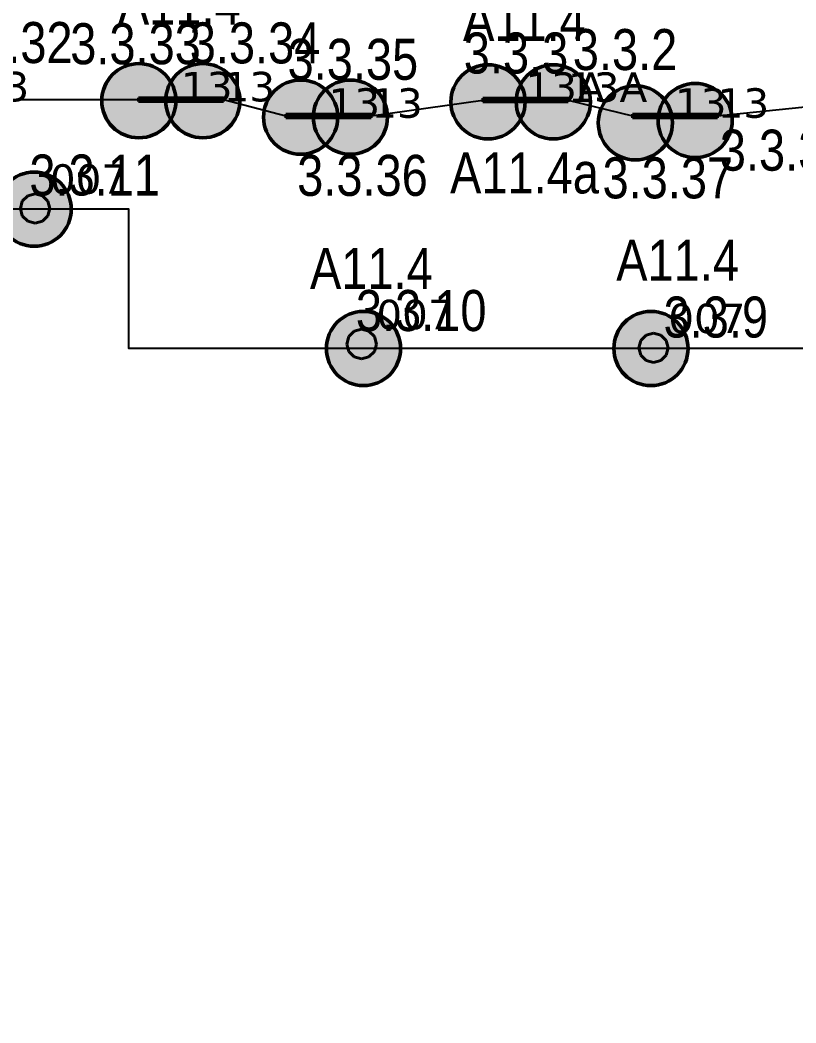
# Model space of a CAD drawing. Header units: millimetres. Extents: x -243740 to 150609, y -473655 to -165121.
# Drawn here: x -220811 to -216080, y -392874 to -386755 of the extents above; entities that cross this region are included whole.
import ezdxf
from ezdxf.enums import TextEntityAlignment as Align

# ---------------------------------------------------------------- set-up
doc = ezdxf.new("R2010")
doc.units = ezdxf.units.MM
doc.layers.add('_Гр.ЩД-1А.5.9.I2.3', color=6, linetype='Continuous')
for name, color, linetype, lineweight in [('_освещение_dali', 3, 'Continuous', 50), ('DLX_FL2_LUM 34', 5, 'Continuous', 40), ('DLX_FL2_LUM 7', 5, 'Continuous', 40), ('Аварийное_овещение', 1, 'Continuous', 30), ('Освещение', 5, 'Continuous', 30)]:
    doc.layers.add(name, color=color, linetype=linetype, lineweight=lineweight)
doc.layers.add('DLX_FL2_LUM 10', color=7, linetype='Continuous', lineweight=40, true_color=0xfb1804)
doc.styles.add('Arial Narrow_6', font='ARIALN.TTF', dxfattribs={"height": 193.245432})
doc.styles.get("Standard").update_dxf_attribs({"font": 'ARIALN.TTF'})
doc.styles.add('TableTextStyle', font='')
doc.styles.get('TableTextStyle').set_extended_font_data('VERDANA.TTF')
doc.linetypes.add('Truba', pattern='A,3e-05,[4,MSH_7,S=1,R=0,X=0,Y=0],-3.022072', length=3.022102)

# ---------------------------------------------------------------- blocks, each defined once
blk = doc.blocks.new('A$C453ecf4b')
at = {"layer": 'Аварийное_овещение', "lineweight": 40, "style": 'Arial Narrow_6'}
blk.add_text('А11.4а', height=250, dxfattribs=at).set_placement((16451.2, 9624.1))
blk = doc.blocks.new('dgdg')
at = {"layer": 'DLX_FL2_LUM 10'}
for points in [[(16650.5, 10205.1, 0), (16910.5, 10205.1, 0)], [(16910.5, 10205.1, 0), (16650.5, 10205.1, 0)], [(16650.5, 10205.1, 0), (16650.5, 10205.1, 0)], [(16650.5, 10182.6, 0), (16650.5, 10205.1, 0)], [(16650.5, 10205.1, 0), (16650.5, 10205.1, 0)], [(16650.5, 10205.1, 0), (16650.5, 10182.6, 0)], [(16910.5, 10205.1, 0), (16650.5, 10205.1, 0)], [(16650.5, 10205.1, 0), (16650.5, 10182.6, 0)], [(16650.5, 10205.1, 0), (16910.5, 10205.1, 0)], [(16650.5, 10182.6, 0), (16650.5, 10205.1, 0)], [(16910.5, 10182.6, 0), (16650.5, 10182.6, 0)], [(16650.5, 10182.6, 0), (16650.5, 10182.6, 0)], [(16650.5, 10182.6, 0), (16910.5, 10182.6, 0)], [(16650.5, 10182.6, 0), (16650.5, 10182.6, 0)], [(16650.5, 10182.6, 0), (16910.5, 10182.6, 0)], [(16910.5, 10182.6, 0), (16650.5, 10182.6, 0)], [(16910.5, 10205.1, 0), (16910.5, 10205.1, 0)], [(16910.5, 10205.1, 0), (16910.5, 10182.6, 0)], [(16910.5, 10182.6, 0), (16910.5, 10205.1, 0)], [(16910.5, 10205.1, 0), (16910.5, 10205.1, 0)], [(16910.5, 10182.6, 0), (16910.5, 10205.1, 0)], [(16910.5, 10205.1, 0), (16910.5, 10182.6, 0)], [(16910.5, 10205.1, 0), (17170.5, 10205.1, 0)], [(17170.5, 10205.1, 0), (16910.5, 10205.1, 0)], [(16910.5, 10205.1, 0), (16910.5, 10205.1, 0)], [(16910.5, 10182.6, 0), (16910.5, 10205.1, 0)], [(16910.5, 10205.1, 0), (16910.5, 10205.1, 0)], [(16910.5, 10205.1, 0), (16910.5, 10182.6, 0)], [(17170.5, 10205.1, 0), (16910.5, 10205.1, 0)], [(16910.5, 10205.1, 0), (16910.5, 10182.6, 0)], [(16910.5, 10205.1, 0), (17170.5, 10205.1, 0)], [(16910.5, 10182.6, 0), (16910.5, 10205.1, 0)], [(16910.5, 10182.6, 0), (16910.5, 10182.6, 0)], [(16910.5, 10182.6, 0), (16910.5, 10182.6, 0)], [(17170.5, 10182.6, 0), (16910.5, 10182.6, 0)], [(16910.5, 10182.6, 0), (16910.5, 10182.6, 0)], [(16910.5, 10182.6, 0), (17170.5, 10182.6, 0)], [(16910.5, 10182.6, 0), (16910.5, 10182.6, 0)], [(16910.5, 10182.6, 0), (17170.5, 10182.6, 0)], [(17170.5, 10182.6, 0), (16910.5, 10182.6, 0)], [(17170.5, 10205.1, 0), (17170.5, 10205.1, 0)], [(17170.5, 10205.1, 0), (17170.5, 10182.6, 0)], [(17170.5, 10182.6, 0), (17170.5, 10205.1, 0)], [(17170.5, 10205.1, 0), (17170.5, 10205.1, 0)], [(17170.5, 10182.6, 0), (17170.5, 10205.1, 0)], [(17170.5, 10205.1, 0), (17170.5, 10182.6, 0)], [(17170.5, 10182.6, 0), (17170.5, 10182.6, 0)], [(17170.5, 10182.6, 0), (17170.5, 10182.6, 0)]]:
    blk.add_polyline3d(points, dxfattribs=at)
at = {"layer": 'DLX_FL2_LUM 34'}
for points in [[(13842.8, 9577, 0), (13875.8, 9610, 0)], [(13875.8, 9610, 0), (13842.8, 9577, 0)], [(13875.8, 9610, 0), (13842.8, 9577, 0)], [(13842.8, 9577, 0), (13875.8, 9610, 0)], [(13875.8, 9610, 0), (13920.8, 9622, 0)], [(13920.8, 9622, 0), (13875.8, 9610, 0)], [(13920.8, 9622, 0), (13875.8, 9610, 0)], [(13875.8, 9610, 0), (13920.8, 9622, 0)], [(13875.8, 9610, 0), (13875.8, 9610, 0)], [(13875.8, 9610, 0), (13875.8, 9610, 0)], [(13920.8, 9622, 0), (13920.8, 9622, 0)], [(13920.8, 9622, 0), (13965.8, 9610, 0)], [(13965.8, 9610, 0), (13920.8, 9622, 0)], [(13920.8, 9622, 0), (13920.8, 9622, 0)], [(13965.8, 9610, 0), (13920.8, 9622, 0)], [(13920.8, 9622, 0), (13965.8, 9610, 0)], [(13965.8, 9610, 0), (13965.8, 9610, 0)], [(13965.8, 9610, 0), (13998.7, 9577, 0)], [(13998.7, 9577, 0), (13965.8, 9610, 0)], [(13965.8, 9610, 0), (13965.8, 9610, 0)], [(13998.7, 9577, 0), (13965.8, 9610, 0)], [(13965.8, 9610, 0), (13998.7, 9577, 0)], [(13830.8, 9532, 0), (13842.8, 9577, 0)], [(13842.8, 9577, 0), (13830.8, 9532, 0)], [(13842.8, 9577, 0), (13830.8, 9532, 0)], [(13830.8, 9532, 0), (13842.8, 9577, 0)], [(13842.8, 9577, 0), (13842.8, 9577, 0)], [(13842.8, 9577, 0), (13842.8, 9577, 0)], [(13998.7, 9577, 0), (13998.7, 9577, 0)], [(13998.7, 9577, 0), (14010.8, 9532, 0)], [(14010.8, 9532, 0), (13998.7, 9577, 0)], [(13998.7, 9577, 0), (13998.7, 9577, 0)], [(14010.8, 9532, 0), (13998.7, 9577, 0)], [(13998.7, 9577, 0), (14010.8, 9532, 0)], [(13842.8, 9487, 0), (13830.8, 9532, 0)], [(13830.8, 9532, 0), (13830.8, 9532, 0)], [(13830.8, 9532, 0), (13842.8, 9487, 0)], [(13830.8, 9532, 0), (13830.8, 9532, 0)], [(13830.8, 9532, 0), (13842.8, 9487, 0)], [(13842.8, 9487, 0), (13830.8, 9532, 0)], [(13875.8, 9454.1, 0), (13842.8, 9487, 0)], [(13842.8, 9487, 0), (13842.8, 9487, 0)], [(13842.8, 9487, 0), (13875.8, 9454.1, 0)], [(13842.8, 9487, 0), (13842.8, 9487, 0)], [(13842.8, 9487, 0), (13875.8, 9454.1, 0)], [(13875.8, 9454.1, 0), (13842.8, 9487, 0)], [(13998.7, 9487, 0), (13965.8, 9454.1, 0)], [(13965.8, 9454.1, 0), (13998.7, 9487, 0)], [(13965.8, 9454.1, 0), (13998.7, 9487, 0)], [(13998.7, 9487, 0), (13965.8, 9454.1, 0)], [(14010.8, 9532, 0), (13998.7, 9487, 0)], [(13998.7, 9487, 0), (14010.8, 9532, 0)], [(13998.7, 9487, 0), (14010.8, 9532, 0)], [(14010.8, 9532, 0), (13998.7, 9487, 0)], [(13998.7, 9487, 0), (13998.7, 9487, 0)], [(13998.7, 9487, 0), (13998.7, 9487, 0)], [(14010.8, 9532, 0), (14010.8, 9532, 0)], [(14010.8, 9532, 0), (14010.8, 9532, 0)], [(13920.8, 9442, 0), (13875.8, 9454.1, 0)], [(13875.8, 9454.1, 0), (13875.8, 9454.1, 0)], [(13875.8, 9454.1, 0), (13920.8, 9442, 0)], [(13875.8, 9454.1, 0), (13875.8, 9454.1, 0)], [(13875.8, 9454.1, 0), (13920.8, 9442, 0)], [(13920.8, 9442, 0), (13875.8, 9454.1, 0)], [(13965.8, 9454.1, 0), (13920.8, 9442, 0)], [(13920.8, 9442, 0), (13965.8, 9454.1, 0)], [(13920.8, 9442, 0), (13965.8, 9454.1, 0)], [(13965.8, 9454.1, 0), (13920.8, 9442, 0)], [(13920.8, 9442, 0), (13920.8, 9442, 0)], [(13920.8, 9442, 0), (13920.8, 9442, 0)], [(13965.8, 9454.1, 0), (13965.8, 9454.1, 0)], [(13965.8, 9454.1, 0), (13965.8, 9454.1, 0)], [(15821.6, 8705.2, 0), (15833.7, 8750.2, 0)], [(15833.7, 8750.2, 0), (15821.6, 8705.2, 0)], [(15833.7, 8750.2, 0), (15821.6, 8705.2, 0)], [(15821.6, 8705.2, 0), (15833.7, 8750.2, 0)], [(15833.7, 8750.2, 0), (15866.6, 8783.2, 0)], [(15866.6, 8783.2, 0), (15833.7, 8750.2, 0)], [(15866.6, 8783.2, 0), (15833.7, 8750.2, 0)], [(15833.7, 8750.2, 0), (15866.6, 8783.2, 0)], [(15833.7, 8750.2, 0), (15833.7, 8750.2, 0)], [(15833.7, 8750.2, 0), (15833.7, 8750.2, 0)], [(15866.6, 8783.2, 0), (15911.6, 8795.2, 0)], [(15911.6, 8795.2, 0), (15866.6, 8783.2, 0)], [(15911.6, 8795.2, 0), (15866.6, 8783.2, 0)], [(15866.6, 8783.2, 0), (15911.6, 8795.2, 0)], [(15866.6, 8783.2, 0), (15866.6, 8783.2, 0)], [(15866.6, 8783.2, 0), (15866.6, 8783.2, 0)], [(15911.6, 8795.2, 0), (15911.6, 8795.2, 0)], [(15911.6, 8795.2, 0), (15956.6, 8783.2, 0)], [(15956.6, 8783.2, 0), (15911.6, 8795.2, 0)], [(15911.6, 8795.2, 0), (15911.6, 8795.2, 0)], [(15956.6, 8783.2, 0), (15911.6, 8795.2, 0)], [(15911.6, 8795.2, 0), (15956.6, 8783.2, 0)], [(15956.6, 8783.2, 0), (15956.6, 8783.2, 0)], [(15956.6, 8783.2, 0), (15989.6, 8750.2, 0)], [(15989.6, 8750.2, 0), (15956.6, 8783.2, 0)], [(15956.6, 8783.2, 0), (15956.6, 8783.2, 0)], [(15989.6, 8750.2, 0), (15956.6, 8783.2, 0)], [(15956.6, 8783.2, 0), (15989.6, 8750.2, 0)], [(15989.6, 8750.2, 0), (15989.6, 8750.2, 0)], [(15989.6, 8750.2, 0), (16001.6, 8705.2, 0)], [(16001.6, 8705.2, 0), (15989.6, 8750.2, 0)], [(15989.6, 8750.2, 0), (15989.6, 8750.2, 0)], [(16001.6, 8705.2, 0), (15989.6, 8750.2, 0)], [(15989.6, 8750.2, 0), (16001.6, 8705.2, 0)], [(17613.8, 8726.9, 0), (17646.7, 8759.9, 0)], [(17646.7, 8759.9, 0), (17613.8, 8726.9, 0)], [(17646.7, 8759.9, 0), (17613.8, 8726.9, 0)], [(17613.8, 8726.9, 0), (17646.7, 8759.9, 0)], [(17646.7, 8759.9, 0), (17691.7, 8771.9, 0)], [(17691.7, 8771.9, 0), (17646.7, 8759.9, 0)], [(17691.7, 8771.9, 0), (17646.7, 8759.9, 0)], [(17646.7, 8759.9, 0), (17691.7, 8771.9, 0)], [(17646.7, 8759.9, 0), (17646.7, 8759.9, 0)], [(17646.7, 8759.9, 0), (17646.7, 8759.9, 0)], [(17691.7, 8771.9, 0), (17691.7, 8771.9, 0)], [(17691.7, 8771.9, 0), (17736.7, 8759.9, 0)], [(17736.7, 8759.9, 0), (17691.7, 8771.9, 0)], [(17691.7, 8771.9, 0), (17691.7, 8771.9, 0)], [(17736.7, 8759.9, 0), (17691.7, 8771.9, 0)], [(17691.7, 8771.9, 0), (17736.7, 8759.9, 0)], [(17736.7, 8759.9, 0), (17736.7, 8759.9, 0)], [(17736.7, 8759.9, 0), (17769.7, 8726.9, 0)], [(17769.7, 8726.9, 0), (17736.7, 8759.9, 0)], [(17736.7, 8759.9, 0), (17736.7, 8759.9, 0)], [(17769.7, 8726.9, 0), (17736.7, 8759.9, 0)], [(17736.7, 8759.9, 0), (17769.7, 8726.9, 0)], [(15833.7, 8660.2, 0), (15821.6, 8705.2, 0)], [(15821.6, 8705.2, 0), (15821.6, 8705.2, 0)], [(15821.6, 8705.2, 0), (15833.7, 8660.2, 0)], [(15821.6, 8705.2, 0), (15821.6, 8705.2, 0)], [(15821.6, 8705.2, 0), (15833.7, 8660.2, 0)], [(15833.7, 8660.2, 0), (15821.6, 8705.2, 0)], [(16001.6, 8705.2, 0), (15989.6, 8660.2, 0)], [(15989.6, 8660.2, 0), (16001.6, 8705.2, 0)], [(15989.6, 8660.2, 0), (16001.6, 8705.2, 0)], [(16001.6, 8705.2, 0), (15989.6, 8660.2, 0)], [(16001.6, 8705.2, 0), (16001.6, 8705.2, 0)], [(16001.6, 8705.2, 0), (16001.6, 8705.2, 0)], [(17601.7, 8681.9, 0), (17613.8, 8726.9, 0)], [(17613.8, 8726.9, 0), (17601.7, 8681.9, 0)], [(17613.8, 8726.9, 0), (17601.7, 8681.9, 0)], [(17601.7, 8681.9, 0), (17613.8, 8726.9, 0)], [(17613.8, 8726.9, 0), (17613.8, 8726.9, 0)], [(17613.8, 8726.9, 0), (17613.8, 8726.9, 0)], [(17769.7, 8726.9, 0), (17769.7, 8726.9, 0)], [(17769.7, 8726.9, 0), (17781.7, 8681.9, 0)], [(17781.7, 8681.9, 0), (17769.7, 8726.9, 0)], [(17769.7, 8726.9, 0), (17769.7, 8726.9, 0)], [(17781.7, 8681.9, 0), (17769.7, 8726.9, 0)], [(17769.7, 8726.9, 0), (17781.7, 8681.9, 0)], [(15866.6, 8627.3, 0), (15833.7, 8660.2, 0)], [(15833.7, 8660.2, 0), (15833.7, 8660.2, 0)], [(15833.7, 8660.2, 0), (15866.6, 8627.3, 0)], [(15833.7, 8660.2, 0), (15833.7, 8660.2, 0)], [(15833.7, 8660.2, 0), (15866.6, 8627.3, 0)], [(15866.6, 8627.3, 0), (15833.7, 8660.2, 0)], [(15989.6, 8660.2, 0), (15956.6, 8627.3, 0)], [(15956.6, 8627.3, 0), (15989.6, 8660.2, 0)], [(15956.6, 8627.3, 0), (15989.6, 8660.2, 0)], [(15989.6, 8660.2, 0), (15956.6, 8627.3, 0)], [(15989.6, 8660.2, 0), (15989.6, 8660.2, 0)], [(15989.6, 8660.2, 0), (15989.6, 8660.2, 0)], [(17613.8, 8636.9, 0), (17601.7, 8681.9, 0)], [(17601.7, 8681.9, 0), (17601.7, 8681.9, 0)], [(17601.7, 8681.9, 0), (17613.8, 8636.9, 0)], [(17601.7, 8681.9, 0), (17601.7, 8681.9, 0)], [(17601.7, 8681.9, 0), (17613.8, 8636.9, 0)], [(17613.8, 8636.9, 0), (17601.7, 8681.9, 0)], [(17646.7, 8604, 0), (17613.8, 8636.9, 0)], [(17613.8, 8636.9, 0), (17613.8, 8636.9, 0)], [(17613.8, 8636.9, 0), (17646.7, 8604, 0)], [(17613.8, 8636.9, 0), (17613.8, 8636.9, 0)], [(17613.8, 8636.9, 0), (17646.7, 8604, 0)], [(17646.7, 8604, 0), (17613.8, 8636.9, 0)], [(17769.7, 8636.9, 0), (17736.7, 8604, 0)], [(17736.7, 8604, 0), (17769.7, 8636.9, 0)], [(17736.7, 8604, 0), (17769.7, 8636.9, 0)], [(17769.7, 8636.9, 0), (17736.7, 8604, 0)], [(17781.7, 8681.9, 0), (17769.7, 8636.9, 0)], [(17769.7, 8636.9, 0), (17781.7, 8681.9, 0)], [(17769.7, 8636.9, 0), (17781.7, 8681.9, 0)], [(17781.7, 8681.9, 0), (17769.7, 8636.9, 0)], [(17769.7, 8636.9, 0), (17769.7, 8636.9, 0)], [(17769.7, 8636.9, 0), (17769.7, 8636.9, 0)], [(17781.7, 8681.9, 0), (17781.7, 8681.9, 0)], [(17781.7, 8681.9, 0), (17781.7, 8681.9, 0)], [(15911.6, 8615.2, 0), (15866.6, 8627.3, 0)], [(15866.6, 8627.3, 0), (15866.6, 8627.3, 0)], [(15866.6, 8627.3, 0), (15911.6, 8615.2, 0)], [(15866.6, 8627.3, 0), (15866.6, 8627.3, 0)], [(15866.6, 8627.3, 0), (15911.6, 8615.2, 0)], [(15911.6, 8615.2, 0), (15866.6, 8627.3, 0)], [(15956.6, 8627.3, 0), (15911.6, 8615.2, 0)], [(15911.6, 8615.2, 0), (15956.6, 8627.3, 0)], [(15911.6, 8615.2, 0), (15956.6, 8627.3, 0)], [(15956.6, 8627.3, 0), (15911.6, 8615.2, 0)], [(15911.6, 8615.2, 0), (15911.6, 8615.2, 0)], [(15911.6, 8615.2, 0), (15911.6, 8615.2, 0)], [(15956.6, 8627.3, 0), (15956.6, 8627.3, 0)], [(15956.6, 8627.3, 0), (15956.6, 8627.3, 0)], [(17691.7, 8591.9, 0), (17646.7, 8604, 0)], [(17646.7, 8604, 0), (17646.7, 8604, 0)], [(17646.7, 8604, 0), (17691.7, 8591.9, 0)], [(17646.7, 8604, 0), (17646.7, 8604, 0)], [(17646.7, 8604, 0), (17691.7, 8591.9, 0)], [(17691.7, 8591.9, 0), (17646.7, 8604, 0)], [(17736.7, 8604, 0), (17691.7, 8591.9, 0)], [(17691.7, 8591.9, 0), (17736.7, 8604, 0)], [(17691.7, 8591.9, 0), (17736.7, 8604, 0)], [(17736.7, 8604, 0), (17691.7, 8591.9, 0)], [(17691.7, 8591.9, 0), (17691.7, 8591.9, 0)], [(17691.7, 8591.9, 0), (17691.7, 8591.9, 0)], [(17736.7, 8604, 0), (17736.7, 8604, 0)], [(17736.7, 8604, 0), (17736.7, 8604, 0)]]:
    blk.add_polyline3d(points, dxfattribs=at)
at = {"layer": 'DLX_FL2_LUM 7'}
for points in [[(14550.5, 10208.2, 0), (14810.5, 10208.2, 0)], [(14810.5, 10208.2, 0), (14550.5, 10208.2, 0)], [(14550.5, 10208.2, 0), (14550.5, 10208.2, 0)], [(14550.5, 10185.7, 0), (14550.5, 10208.2, 0)], [(14550.5, 10208.2, 0), (14550.5, 10208.2, 0)], [(14550.5, 10208.2, 0), (14550.5, 10185.7, 0)], [(14810.5, 10208.2, 0), (14550.5, 10208.2, 0)], [(14550.5, 10208.2, 0), (14550.5, 10185.7, 0)], [(14550.5, 10208.2, 0), (14810.5, 10208.2, 0)], [(14550.5, 10185.7, 0), (14550.5, 10208.2, 0)], [(14810.5, 10185.7, 0), (14550.5, 10185.7, 0)], [(14550.5, 10185.7, 0), (14550.5, 10185.7, 0)], [(14550.5, 10185.7, 0), (14810.5, 10185.7, 0)], [(14550.5, 10185.7, 0), (14550.5, 10185.7, 0)], [(14550.5, 10185.7, 0), (14810.5, 10185.7, 0)], [(14810.5, 10185.7, 0), (14550.5, 10185.7, 0)], [(14810.5, 10208.2, 0), (14810.5, 10208.2, 0)], [(14810.5, 10208.2, 0), (14810.5, 10185.7, 0)], [(14810.5, 10185.7, 0), (14810.5, 10208.2, 0)], [(14810.5, 10208.2, 0), (14810.5, 10208.2, 0)], [(14810.5, 10185.7, 0), (14810.5, 10208.2, 0)], [(14810.5, 10208.2, 0), (14810.5, 10185.7, 0)], [(14810.5, 10208.2, 0), (15070.5, 10208.2, 0)], [(15070.5, 10208.2, 0), (14810.5, 10208.2, 0)], [(14810.5, 10208.2, 0), (14810.5, 10208.2, 0)], [(14810.5, 10185.7, 0), (14810.5, 10208.2, 0)], [(14810.5, 10208.2, 0), (14810.5, 10208.2, 0)], [(14810.5, 10208.2, 0), (14810.5, 10185.7, 0)], [(15070.5, 10208.2, 0), (14810.5, 10208.2, 0)], [(14810.5, 10208.2, 0), (14810.5, 10185.7, 0)], [(14810.5, 10208.2, 0), (15070.5, 10208.2, 0)], [(14810.5, 10185.7, 0), (14810.5, 10208.2, 0)], [(14810.5, 10185.7, 0), (14810.5, 10185.7, 0)], [(14810.5, 10185.7, 0), (14810.5, 10185.7, 0)], [(15070.5, 10185.7, 0), (14810.5, 10185.7, 0)], [(14810.5, 10185.7, 0), (14810.5, 10185.7, 0)], [(14810.5, 10185.7, 0), (15070.5, 10185.7, 0)], [(14810.5, 10185.7, 0), (14810.5, 10185.7, 0)], [(14810.5, 10185.7, 0), (15070.5, 10185.7, 0)], [(15070.5, 10185.7, 0), (14810.5, 10185.7, 0)], [(15070.5, 10208.2, 0), (15070.5, 10208.2, 0)], [(15070.5, 10208.2, 0), (15070.5, 10185.7, 0)], [(15070.5, 10185.7, 0), (15070.5, 10208.2, 0)], [(15070.5, 10208.2, 0), (15070.5, 10208.2, 0)], [(15070.5, 10185.7, 0), (15070.5, 10208.2, 0)], [(15070.5, 10208.2, 0), (15070.5, 10185.7, 0)], [(15070.5, 10185.7, 0), (15070.5, 10185.7, 0)], [(15070.5, 10185.7, 0), (15070.5, 10185.7, 0)], [(15450.5, 10108.2, 0), (15710.5, 10108.2, 0)], [(15710.5, 10108.2, 0), (15450.5, 10108.2, 0)], [(15450.5, 10108.2, 0), (15450.5, 10108.2, 0)], [(15450.5, 10085.7, 0), (15450.5, 10108.2, 0)], [(15450.5, 10108.2, 0), (15450.5, 10108.2, 0)], [(15450.5, 10108.2, 0), (15450.5, 10085.7, 0)], [(15710.5, 10108.2, 0), (15450.5, 10108.2, 0)], [(15450.5, 10108.2, 0), (15450.5, 10085.7, 0)], [(15450.5, 10108.2, 0), (15710.5, 10108.2, 0)], [(15450.5, 10085.7, 0), (15450.5, 10108.2, 0)], [(15710.5, 10108.2, 0), (15710.5, 10108.2, 0)], [(15710.5, 10108.2, 0), (15710.5, 10085.7, 0)], [(15710.5, 10085.7, 0), (15710.5, 10108.2, 0)], [(15710.5, 10108.2, 0), (15710.5, 10108.2, 0)], [(15710.5, 10085.7, 0), (15710.5, 10108.2, 0)], [(15710.5, 10108.2, 0), (15710.5, 10085.7, 0)], [(15710.5, 10108.2, 0), (15970.5, 10108.2, 0)], [(15970.5, 10108.2, 0), (15710.5, 10108.2, 0)], [(15710.5, 10108.2, 0), (15710.5, 10108.2, 0)], [(15710.5, 10085.7, 0), (15710.5, 10108.2, 0)], [(15710.5, 10108.2, 0), (15710.5, 10108.2, 0)], [(15710.5, 10108.2, 0), (15710.5, 10085.7, 0)], [(15970.5, 10108.2, 0), (15710.5, 10108.2, 0)], [(15710.5, 10108.2, 0), (15710.5, 10085.7, 0)], [(15710.5, 10108.2, 0), (15970.5, 10108.2, 0)], [(15710.5, 10085.7, 0), (15710.5, 10108.2, 0)], [(15970.5, 10108.2, 0), (15970.5, 10108.2, 0)], [(15970.5, 10108.2, 0), (15970.5, 10085.7, 0)], [(15970.5, 10085.7, 0), (15970.5, 10108.2, 0)], [(15970.5, 10108.2, 0), (15970.5, 10108.2, 0)], [(15970.5, 10085.7, 0), (15970.5, 10108.2, 0)], [(15970.5, 10108.2, 0), (15970.5, 10085.7, 0)], [(17562.8, 10108.2, 0), (17822.8, 10108.2, 0)], [(17822.8, 10108.2, 0), (17562.8, 10108.2, 0)], [(17562.8, 10108.2, 0), (17562.8, 10108.2, 0)], [(17562.8, 10085.7, 0), (17562.8, 10108.2, 0)], [(17562.8, 10108.2, 0), (17562.8, 10108.2, 0)], [(17562.8, 10108.2, 0), (17562.8, 10085.7, 0)], [(17822.8, 10108.2, 0), (17562.8, 10108.2, 0)], [(17562.8, 10108.2, 0), (17562.8, 10085.7, 0)], [(17562.8, 10108.2, 0), (17822.8, 10108.2, 0)], [(17562.8, 10085.7, 0), (17562.8, 10108.2, 0)], [(17822.8, 10108.2, 0), (17822.8, 10108.2, 0)], [(17822.8, 10108.2, 0), (17822.8, 10085.7, 0)], [(17822.8, 10085.7, 0), (17822.8, 10108.2, 0)], [(17822.8, 10108.2, 0), (17822.8, 10108.2, 0)], [(17822.8, 10085.7, 0), (17822.8, 10108.2, 0)], [(17822.8, 10108.2, 0), (17822.8, 10085.7, 0)], [(17822.8, 10108.2, 0), (18082.8, 10108.2, 0)], [(18082.8, 10108.2, 0), (17822.8, 10108.2, 0)], [(17822.8, 10108.2, 0), (17822.8, 10108.2, 0)], [(17822.8, 10085.7, 0), (17822.8, 10108.2, 0)], [(17822.8, 10108.2, 0), (17822.8, 10108.2, 0)], [(17822.8, 10108.2, 0), (17822.8, 10085.7, 0)], [(18082.8, 10108.2, 0), (17822.8, 10108.2, 0)], [(17822.8, 10108.2, 0), (17822.8, 10085.7, 0)], [(17822.8, 10108.2, 0), (18082.8, 10108.2, 0)], [(17822.8, 10085.7, 0), (17822.8, 10108.2, 0)], [(18082.8, 10108.2, 0), (18082.8, 10108.2, 0)], [(18082.8, 10108.2, 0), (18082.8, 10085.7, 0)], [(18082.8, 10085.7, 0), (18082.8, 10108.2, 0)], [(18082.8, 10108.2, 0), (18082.8, 10108.2, 0)], [(18082.8, 10085.7, 0), (18082.8, 10108.2, 0)], [(18082.8, 10108.2, 0), (18082.8, 10085.7, 0)], [(15710.5, 10085.7, 0), (15450.5, 10085.7, 0)], [(15450.5, 10085.7, 0), (15450.5, 10085.7, 0)], [(15450.5, 10085.7, 0), (15710.5, 10085.7, 0)], [(15450.5, 10085.7, 0), (15450.5, 10085.7, 0)], [(15450.5, 10085.7, 0), (15710.5, 10085.7, 0)], [(15710.5, 10085.7, 0), (15450.5, 10085.7, 0)], [(15710.5, 10085.7, 0), (15710.5, 10085.7, 0)], [(15710.5, 10085.7, 0), (15710.5, 10085.7, 0)], [(15970.5, 10085.7, 0), (15710.5, 10085.7, 0)], [(15710.5, 10085.7, 0), (15710.5, 10085.7, 0)], [(15710.5, 10085.7, 0), (15970.5, 10085.7, 0)], [(15710.5, 10085.7, 0), (15710.5, 10085.7, 0)], [(15710.5, 10085.7, 0), (15970.5, 10085.7, 0)], [(15970.5, 10085.7, 0), (15710.5, 10085.7, 0)], [(15970.5, 10085.7, 0), (15970.5, 10085.7, 0)], [(15970.5, 10085.7, 0), (15970.5, 10085.7, 0)], [(17822.8, 10085.7, 0), (17562.8, 10085.7, 0)], [(17562.8, 10085.7, 0), (17562.8, 10085.7, 0)], [(17562.8, 10085.7, 0), (17822.8, 10085.7, 0)], [(17562.8, 10085.7, 0), (17562.8, 10085.7, 0)], [(17562.8, 10085.7, 0), (17822.8, 10085.7, 0)], [(17822.8, 10085.7, 0), (17562.8, 10085.7, 0)], [(17822.8, 10085.7, 0), (17822.8, 10085.7, 0)], [(17822.8, 10085.7, 0), (17822.8, 10085.7, 0)], [(18082.8, 10085.7, 0), (17822.8, 10085.7, 0)], [(17822.8, 10085.7, 0), (17822.8, 10085.7, 0)], [(17822.8, 10085.7, 0), (18082.8, 10085.7, 0)], [(17822.8, 10085.7, 0), (17822.8, 10085.7, 0)], [(17822.8, 10085.7, 0), (18082.8, 10085.7, 0)], [(18082.8, 10085.7, 0), (17822.8, 10085.7, 0)], [(18082.8, 10085.7, 0), (18082.8, 10085.7, 0)], [(18082.8, 10085.7, 0), (18082.8, 10085.7, 0)]]:
    blk.add_polyline3d(points, dxfattribs=at)
at = {"layer": 'Освещение', "lineweight": 40, "style": 'Arial Narrow_6'}
for p in [(14425.5, 10653.6), (16530.4, 10555), (17464.4, 9091), (15596.9, 9041.7)]:
    blk.add_text('А11.4', height=250, dxfattribs=at).set_placement(p)
blk = doc.blocks.new('A$Cab2378fa')
at = {"lineweight": 25, "true_color": 0xfff5f5}
h = blk.add_hatch(color=7, dxfattribs=at)
h.dxf.hatch_style = 1
h.paths.add_polyline_path([(0, 0), (-141.6, -170.3, 0.174923), (3, -222.4, 0.197808), (162.3, -156.8)])
h.paths.add_polyline_path([(-163.2, 157.6), (0, 0), (147.8, 177.8, 0.175398), (3, 230.2, 0.209014)])
at = {"lineweight": 25}
h = blk.add_hatch(color=0, dxfattribs=at)
h.paths.add_polyline_path([(162.3, -156.8, 0.442338), (147.8, 177.8), (0, 0)])
h.paths.add_polyline_path([(-141.6, -170.3), (0, 0), (-163.2, 157.6, 0.430096)])
blk.add_circle((3, 3.9), 226.3)

msp = doc.modelspace()

# ---------------------------------------------------------------- linework, layer by layer
at = {"layer": '_Гр.ЩД-1А.5.9.I2.3', "ltscale": 100}
for points in [[(-221069.5, -387240.3), (-220089.5, -387240.3), (-219569.5, -387240.3), (-219189.5, -387340.3), (-218669.5, -387340.3), (-217989.5, -387243.4), (-217469.5, -387243.4), (-217077.2, -387340.3), (-216557.2, -387340.3), (-215589.5, -387240.3), (-215069.5, -387240.3), (-215289.5, -387340.3), (-214769.5, -387340.3), (-214389.5, -387240.3), (-213869.5, -387240.3), (-213459.5, -387338.1), (-212939.5, -387338.1), (-215614.3, -386524.4)], [(-211259.5, -388003), (-213665.3, -388003), (-213665.3, -388759.2), (-214772.1, -388759.2), (-216964.1, -388759.2), (-218717.1, -388759.2), (-220147.6, -388759.2), (-220147.6, -387909.1), (-220724.9, -387909.1), (-223323.8, -387909.1)]]:
    msp.add_lwpolyline(points, dxfattribs=at)

# ---------------------------------------------------------------- block references
at = {"layer": '_освещение_dali', "ltscale": 100}
msp.add_blockref('A$C453ecf4b', (-234640, -397437.2), dxfattribs=at)
at = {"layer": '_освещение_dali', "color": 5, "ltscale": 100}
for p in [(-220089.5, -387251.6), (-219699.5, -387251.6), (-219102.9, -387351.5), (-218799.5, -387351.5), (-217061.8, -387386), (-216697.1, -387372.2), (-220727.8, -387913), (-218720, -388763.2), (-216967, -388763.2)]:
    msp.add_blockref('A$Cab2378fa', p, dxfattribs=at)
at = {"layer": '_освещение_dali', "color": 1, "ltscale": 100}
for p in [(-217960.6, -387258.5), (-217562, -387258.5)]:
    msp.add_blockref('A$Cab2378fa', p, dxfattribs=at)
at = {"layer": 'Defpoints', "linetype": 'Truba'}
msp.add_blockref('dgdg', (-234640, -397437.2), dxfattribs=at)

# ---------------------------------------------------------------- texts
at = {"layer": '_Гр.ЩД-1А.5.9.I2.3', "ltscale": 100}
for s, p in [('3.3.32', (-220888.8, -387092.6)), ('3.3.33', (-220106.8, -387099.8)), ('3.3.34', (-219378, -387094.8)), ('3.3.2', (-217121.8, -387135.4)), ('3.3.35', (-218781.4, -387194.8)), ('3.3.3', (-217786.6, -387156.4)), ('3.3.38', (-216145.8, -387749.1)), ('3.3.11', (-220355.7, -387900.8)), ('3.3.36', (-218722.8, -387902.8)), ('3.3.37', (-216860.9, -387918.1)), ('3.3.10', (-218364.8, -388727.6)), ('3.3.9', (-216568.2, -388767.3))]:
    msp.add_text(s, height=250, dxfattribs=at).set_placement(p, align=Align.BOTTOM_CENTER)
at = {"layer": '_освещение_dali', "color": 63, "true_color": 0xbddd80, "style": 'TableTextStyle'}
for s, p in [('13', (-221069.5, -387251.5)), ('13', (-219829.5, -387251.5)), ('13', (-219569.5, -387251.5)), ('13А', (-217729.5, -387254.5)), ('13А', (-217469.5, -387254.5)), ('13', (-218929.5, -387351.5)), ('13', (-218669.5, -387351.5)), ('13', (-216817.2, -387351.5)), ('13', (-216557.2, -387351.5)), ('007', (-220629.2, -387815.2)), ('007', (-218638.4, -388641.9)), ('007', (-216858.3, -388665.2))]:
    msp.add_text(s, height=180, dxfattribs=at).set_placement(p)

doc.saveas('drawing.dxf')
